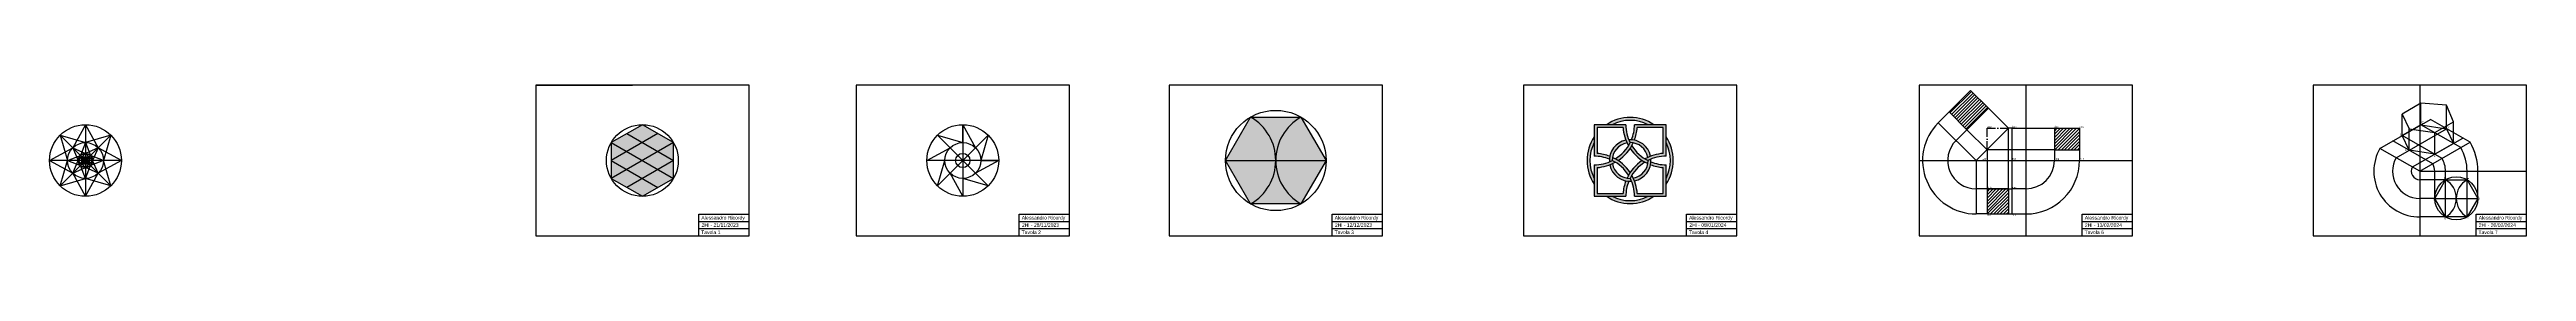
# Model space of a CAD drawing. Header units: millimetres. Extents: x 3231 to 36513, y 3878 to 11424.
# Drawn here: x 21397 to 24845, y 4545 to 4755 of the extents above; entities that cross this region are included whole.
import ezdxf

# ---------------------------------------------------------------- set-up
doc = ezdxf.new("R2010")
doc.units = ezdxf.units.MM
doc.linetypes.add('ACAD_ISO10W100', pattern=[18, 12, -3, 0, -3])
doc.layers.add('squadratura', color=7, linetype='Continuous', plot=False)
for name, color, linetype in [('tav 1 2 3 cerchio', 7, 'Continuous'), ('tav 6 tratteggio', 50, 'ACAD_ISO10W100'), ('tav 7 8 9 11 costruzione', 7, 'Continuous'), ('tav 7 sezione', 92, 'Continuous')]:
    doc.layers.add(name, color=color, linetype=linetype)
doc.layers.add('tav 3 6 7 linee di costr.', color=7, linetype='Continuous', true_color=0xf29c1c)
doc.layers.add('tav 6 proiezione ortogonale', color=7, linetype='Continuous', true_color=0xffffff)
doc.styles.get("Standard").update_dxf_attribs({"font": 'arial.ttf'})

msp = doc.modelspace()

# ---------------------------------------------------------------- hatches: boundary and pattern name
h = msp.add_hatch(color=256)
h.set_gradient(color1=(153, 27, 30), color2=(244, 238, 81), tint=1)
h.paths.add_polyline_path([(22222.006, 4700.112), (22200.355, 4687.612), (22222.006, 4675.112), (22243.656, 4687.612)])
h.paths.add_polyline_path([(22222.006, 4675.112), (22200.355, 4687.612), (22178.705, 4675.112), (22200.355, 4662.612)])
h.paths.add_polyline_path([(22200.355, 4662.612), (22222.006, 4650.112), (22243.656, 4662.612), (22222.006, 4675.112)])
h.paths.add_polyline_path([(22200.355, 4637.612), (22222.006, 4650.112), (22200.355, 4662.612), (22178.705, 4650.112)])
h.paths.add_polyline_path([(22178.705, 4675.112), (22178.705, 4650.112), (22200.355, 4662.612)])
h.paths.add_polyline_path([(22178.705, 4625.112), (22200.355, 4637.612), (22178.705, 4650.112)])
h.paths.add_polyline_path([(22200.355, 4637.612), (22178.705, 4625.112), (22200.355, 4612.612), (22222.006, 4625.112)])
h.paths.add_polyline_path([(22200.355, 4612.612), (22222.006, 4600.112), (22243.656, 4612.612), (22222.006, 4625.112)])
h.paths.add_polyline_path([(22222.006, 4625.112), (22243.656, 4612.612), (22265.307, 4625.112), (22243.656, 4637.612)])
h.paths.add_polyline_path([(22243.656, 4637.612), (22222.006, 4650.112), (22200.355, 4637.612), (22222.006, 4625.112)])
h.paths.add_polyline_path([(22265.307, 4650.112), (22243.656, 4662.612), (22222.006, 4650.112), (22243.656, 4637.612)])
h.paths.add_polyline_path([(22243.656, 4637.612), (22265.307, 4625.112), (22265.307, 4650.112)])
h.paths.add_polyline_path([(22243.656, 4662.612), (22265.307, 4650.112), (22265.307, 4675.112)])
h.paths.add_polyline_path([(22265.307, 4675.112), (22243.656, 4687.612), (22222.006, 4675.112), (22243.656, 4662.612)])
at = {"true_color": 0xffffff}
h = msp.add_hatch(color=7, dxfattribs=at)
h.set_gradient(color1=(248, 215, 49), color2=(242, 113, 114), tint=1)
h.paths.add_polyline_path([(23068.639, 4710.734), (23033.639, 4650.112), (23103.639, 4650.112, 0.26794919)])
h.paths.add_polyline_path([(23138.639, 4710.734), (23068.639, 4710.734, -0.26794919), (23103.639, 4650.112, -0.26794919)])
h.paths.add_polyline_path([(23138.639, 4710.734, 0.26794919), (23103.639, 4650.112), (23173.639, 4650.112)])
h.paths.add_polyline_path([(23173.639, 4650.112), (23103.639, 4650.112, 0.26794919), (23138.639, 4589.49)])
h.paths.add_polyline_path([(23103.639, 4650.112, -0.26794919), (23068.639, 4589.49), (23138.639, 4589.49, -0.26794919)])
h.paths.add_polyline_path([(23103.639, 4650.112), (23033.639, 4650.112), (23068.639, 4589.49, 0.26794919)])
h = msp.add_hatch(color=90)
h.dxf.hatch_style = 1
h.paths.add_polyline_path([(23602.925, 4700.112, -0.09669537), (23598.813, 4679.05, -0.03555148), (23602.894, 4678.491, 0.07562519), (23606.791, 4696.112), (23642.925, 4696.112), (23642.925, 4659.978, 0.11166236), (23617.554, 4652.432, 0.02123996), (23621.706, 4650.112, -0.11732039), (23646.925, 4656.112), (23646.925, 4700.112)])
h.paths.add_polyline_path([(23601.29, 4674.728, 0.04281192), (23597.034, 4675.112, -0.13988388), (23576.295, 4652.432, -0.01854276), (23580.091, 4650.112, 0.1379351)])
h.paths.add_polyline_path([(23576.295, 4647.792, 0.02123996), (23572.144, 4650.112, -0.11732039), (23546.925, 4644.112), (23546.925, 4600.112), (23590.925, 4600.112, -0.09669537), (23595.036, 4621.173, -0.03555148), (23590.956, 4621.733, 0.07562519), (23587.058, 4604.112), (23550.925, 4604.112), (23550.925, 4640.245, 0.11166236)])
h.paths.add_polyline_path([(23592.559, 4625.496, 0.04281192), (23596.815, 4625.112, -0.13988388), (23617.554, 4647.792, -0.01854276), (23613.758, 4650.112, 0.1379351)])
at = {"true_color": 0x000000}
h = msp.add_hatch(color=18, dxfattribs=at)
h.dxf.hatch_style = 1
h.paths.add_polyline_path([(23606.791, 4696.112), (23642.925, 4696.112), (23642.925, 4659.978, 0.11166236), (23617.554, 4652.432, 0.02123996), (23621.706, 4650.112, -0.11732039), (23646.925, 4656.112), (23646.925, 4700.112), (23602.925, 4700.112, -0.09669537), (23598.813, 4679.05, -0.03555148), (23602.894, 4678.491, 0.07562519)])
h.paths.add_polyline_path([(23601.29, 4674.728, 0.04281192), (23597.034, 4675.112, -0.13988388), (23576.295, 4652.432, -0.01854276), (23580.091, 4650.112, 0.1379351)])
h.paths.add_polyline_path([(23546.925, 4644.112), (23546.925, 4600.112), (23590.925, 4600.112, -0.09669537), (23595.036, 4621.173, -0.03555148), (23590.956, 4621.733, 0.07562519), (23587.058, 4604.112), (23550.925, 4604.112), (23550.925, 4640.245, 0.11166236), (23576.295, 4647.792, 0.02123996), (23572.144, 4650.112, -0.11732039)])
h.paths.add_polyline_path([(23617.554, 4647.792, -0.01854276), (23613.758, 4650.112, 0.1379351), (23592.559, 4625.496, 0.04281192), (23596.815, 4625.112, -0.13988388)])
at = {"true_color": 0xffffff}
h = msp.add_hatch(color=7, dxfattribs=at)
h.dxf.hatch_style = 1
h.paths.add_polyline_path([(23587.058, 4696.112, 0.11166236), (23594.605, 4670.741, 0.02123996), (23596.925, 4674.893, -0.11732039), (23590.925, 4700.112), (23546.925, 4700.112), (23546.925, 4656.112, -0.09669537), (23567.986, 4652, -0.03555148), (23568.546, 4656.081, 0.07562519), (23550.925, 4659.978), (23550.925, 4696.112)])
h.paths.add_polyline_path([(23599.245, 4670.741, -0.01854276), (23596.925, 4666.946, 0.1379351), (23621.54, 4645.746, 0.04281192), (23621.924, 4650.002, -0.13988388)])
h.paths.add_polyline_path([(23642.925, 4640.245), (23642.925, 4604.112), (23606.791, 4604.112, 0.11166236), (23599.245, 4629.482, 0.02123996), (23596.925, 4625.331, -0.11732039), (23602.925, 4600.112), (23646.925, 4600.112), (23646.925, 4644.112, -0.09669537), (23625.863, 4648.223, -0.03555148), (23625.304, 4644.143, 0.07562519)])
h.paths.add_polyline_path([(23594.605, 4629.482, -0.01854276), (23596.925, 4633.278, 0.1379351), (23572.309, 4654.478, 0.04281192), (23571.925, 4650.222, -0.13988388)])
h = msp.add_hatch(color=10)
h.dxf.hatch_style = 1
h.paths.add_polyline_path([(23563.758, 4700.112), (23571.706, 4700.112, -0.23791548), (23622.144, 4700.112), (23630.091, 4700.112, 0.30151134)])
h = msp.add_hatch(color=10)
h.dxf.hatch_style = 1
h.paths.add_polyline_path([(23646.925, 4683.278), (23646.925, 4675.331, -0.23791548), (23646.925, 4624.893), (23646.925, 4616.946, 0.30151134)])
h.paths.add_polyline_path([(23630.091, 4600.112), (23622.144, 4600.112, -0.23791548), (23571.706, 4600.112), (23563.758, 4600.112, 0.30151134)])
h.paths.add_polyline_path([(23546.925, 4616.946), (23546.925, 4624.893, -0.23791548), (23546.925, 4675.331), (23546.925, 4683.278, 0.30151134)])
h = msp.add_hatch(color=10)
h.dxf.hatch_style = 1
h.paths.add_polyline_path([(23592.559, 4674.728, -0.01704863), (23590.956, 4678.491, 0.37316686), (23567.986, 4648.223, 0.01930045), (23571.925, 4650.002, -0.36493023)])
h.paths.add_polyline_path([(23595.036, 4679.05, 0.01930045), (23596.815, 4675.112, -0.36493023), (23621.54, 4654.478, -0.01704863), (23625.304, 4656.081, 0.37316686)])
h.paths.add_polyline_path([(23625.863, 4652, 0.01930045), (23621.924, 4650.222, -0.36493023), (23601.29, 4625.496, -0.01704863), (23602.894, 4621.733, 0.37316686)])
h.paths.add_polyline_path([(23572.309, 4645.746, -0.01704863), (23568.546, 4644.143, 0.37316686), (23598.813, 4621.173, 0.01930045), (23597.034, 4625.112, -0.36493023)])
at = {"layer": 'tav 6 tratteggio'}
h = msp.add_hatch(dxfattribs=at)
h.set_pattern_fill('ANSI31', color=256)
h.paths.add_polyline_path([(24095.526, 4723.132), (24070.762, 4747.865), (24040.818, 4717.884), (24065.582, 4693.15)])
h.paths.add_polyline_path([(24222.379, 4695.112), (24187.379, 4695.112), (24187.379, 4665.13), (24222.379, 4665.13)])
h.paths.add_polyline_path([(24123.581, 4610.461), (24093.636, 4610.461), (24093.636, 4575.461), (24123.581, 4575.461)])

# ---------------------------------------------------------------- linework, layer by layer
for p, q in [((24147.728, 4755.112), (24147.728, 4545.112)), ((21446.837, 4700.112), (21446.837, 4600.112)), ((22668.017, 4700.112), (22668.017, 4600.112)), ((21482.192, 4685.467), (21411.481, 4614.757)), ((21411.481, 4685.467), (21482.192, 4614.757)), ((22703.372, 4685.467), (22632.662, 4614.757)), ((22632.662, 4685.467), (22703.372, 4614.757)), ((21496.837, 4650.112), (21396.837, 4650.112)), ((22718.017, 4650.112), (22618.017, 4650.112)), ((23999.228, 4650.112), (24296.228, 4650.112))]:
    msp.add_line(p, q)
at = {"color": 30, "true_color": 0xf26722}
for p, q in [((21446.837, 4700.112), (21429.159, 4667.79)), ((21411.481, 4685.467), (21421.837, 4650.112)), ((21429.159, 4667.79), (21436.837, 4650.112)), ((21446.837, 4675.112), (21439.766, 4657.183)), ((21482.192, 4685.467), (21446.837, 4675.112)), ((21464.514, 4667.79), (21446.837, 4660.112)), ((21471.837, 4650.112), (21453.908, 4657.183)), ((21496.837, 4650.112), (21464.514, 4667.79)), ((21396.837, 4650.112), (21429.159, 4632.434)), ((21411.481, 4614.757), (21446.837, 4625.112)), ((21421.837, 4650.112), (21439.766, 4643.041)), ((21429.159, 4632.434), (21446.837, 4640.112)), ((21446.837, 4625.112), (21453.908, 4643.041)), ((21446.837, 4600.112), (21464.514, 4632.434)), ((21464.514, 4632.434), (21456.837, 4650.112)), ((21482.192, 4614.757), (21471.837, 4650.112))]:
    msp.add_line(p, q, dxfattribs=at)
at = {"color": 40, "true_color": 0xf8d731}
for p, q in [((21446.837, 4700.112), (21464.514, 4667.79)), ((21396.837, 4650.112), (21429.159, 4667.79)), ((21411.481, 4685.467), (21446.837, 4675.112)), ((21421.837, 4650.112), (21439.766, 4657.183)), ((21429.159, 4667.79), (21446.837, 4660.112)), ((21446.837, 4675.112), (21453.908, 4657.183)), ((21464.514, 4667.79), (21456.837, 4650.112)), ((21482.192, 4685.467), (21471.837, 4650.112)), ((21411.481, 4614.757), (21421.837, 4650.112)), ((21429.159, 4632.434), (21436.837, 4650.112)), ((21446.837, 4600.112), (21429.159, 4632.434)), ((21446.837, 4625.112), (21439.766, 4643.041)), ((21464.514, 4632.434), (21446.837, 4640.112)), ((21482.192, 4614.757), (21446.837, 4625.112)), ((21471.837, 4650.112), (21453.908, 4643.041)), ((21496.837, 4650.112), (21464.514, 4632.434))]:
    msp.add_line(p, q, dxfattribs=at)
at = {"color": 0}
for p, q in [((22243.656, 4687.612), (22178.705, 4650.112)), ((22178.705, 4675.112), (22265.307, 4625.112)), ((22265.307, 4675.112), (22178.705, 4625.112)), ((22200.355, 4687.612), (22265.307, 4650.112)), ((22178.705, 4650.112), (22243.656, 4612.612)), ((22265.307, 4650.112), (22200.355, 4612.612))]:
    msp.add_line(p, q, dxfattribs=at)
msp.add_lwpolyline([(22265.307, 4625.112), (22265.307, 4675.112), (22222.006, 4700.112), (22178.705, 4675.112), (22178.705, 4625.112), (22222.006, 4600.112)], close=True)
at = {"color": 40, "true_color": 0xf8d731}
msp.add_lwpolyline([(22718.017, 4650.112), (22685.695, 4632.434), (22703.372, 4614.757), (22668.017, 4625.112), (22668.017, 4600.112), (22650.339, 4632.434), (22632.662, 4614.757), (22643.017, 4650.112), (22618.017, 4650.112), (22650.339, 4667.79), (22632.662, 4685.467), (22668.017, 4675.112), (22668.017, 4700.112), (22685.695, 4667.79), (22703.372, 4685.467), (22693.017, 4650.112)], close=True, dxfattribs=at)
at = {"color": 7, "true_color": 0xffffff}
for points in [[(23033.639, 4650.112), (23068.639, 4710.734), (23138.639, 4710.734), (23173.639, 4650.112), (23138.639, 4589.49), (23068.639, 4589.49), (23033.639, 4650.112)], [(23590.925, 4700.112), (23546.925, 4700.112), (23546.925, 4656.112)], [(23587.058, 4696.112), (23550.925, 4696.112), (23550.925, 4659.978)], [(23646.925, 4656.112), (23646.925, 4700.112), (23602.925, 4700.112)], [(23642.925, 4659.978), (23642.925, 4696.112), (23606.791, 4696.112)], [(23546.925, 4644.112), (23546.925, 4600.112), (23590.925, 4600.112)], [(23550.925, 4640.245), (23550.925, 4604.112), (23587.058, 4604.112)], [(23602.925, 4600.112), (23646.925, 4600.112), (23646.925, 4644.112)], [(23606.791, 4604.112), (23642.925, 4604.112), (23642.925, 4640.245)]]:
    msp.add_lwpolyline(points, dxfattribs=at)
at = {"color": 40, "true_color": 0xf8d731}
for points in [[(21456.837, 4650.112), (21453.908, 4657.183), (21446.837, 4660.112), (21439.766, 4657.183), (21436.837, 4650.112), (21439.766, 4643.041), (21446.837, 4640.112), (21453.908, 4643.041), (21456.837, 4650.112)], [(21441.837, 4655.112), (21451.837, 4655.112), (21451.837, 4645.112), (21441.837, 4645.112), (21441.837, 4655.112)], [(21441.837, 4655.112), (21446.837, 4645.112), (21451.837, 4655.112)], [(21441.837, 4645.112), (21446.837, 4655.112), (21451.837, 4645.112)]]:
    msp.add_lwpolyline(points, dxfattribs=at)
at = {"color": 30, "true_color": 0xf26722}
msp.add_lwpolyline([(21456.837, 4650.112), (21446.837, 4640.112), (21436.837, 4650.112), (21446.837, 4660.112)], close=True, dxfattribs=at)
for points in [[(21451.837, 4655.112), (21441.837, 4650.112), (21451.837, 4645.112)], [(21441.837, 4655.112), (21451.837, 4650.112), (21441.837, 4645.112)]]:
    msp.add_lwpolyline(points, dxfattribs=at)
for centre, radius in [((21446.837, 4650.112), 50), ((21446.837, 4650.112), 25), ((21446.837, 4650.112), 10), ((22668.017, 4650.112), 25), ((22668.017, 4650.112), 10)]:
    msp.add_circle(centre, radius)
at = {"color": 7, "true_color": 0xffffff}
for centre, radius, start, end in [((23596.925, 4650.112), 60, 56.44269, 123.55731), ((23596.925, 4650.112), 56, 63.234499, 116.765501), ((23646.925, 4700.112), 60, 183.822554, 209.308109), ((23646.925, 4700.112), 56, 180, 206.765501), ((23546.925, 4700.112), 56, 337.907737, 0), ((23546.925, 4700.112), 60, 338.878358, 356.177446), ((23596.925, 4650.112), 60, 146.44269, 213.55731), ((23596.925, 4650.112), 56, 153.234499, 206.765501), ((23546.925, 4600.112), 56, 67.907737, 90), ((23546.925, 4600.112), 60, 68.878358, 86.177446), ((23596.925, 4650.112), 29, 101.878049, 183.73368), ((23596.925, 4650.112), 25, 100.057331, 180.25155), ((23546.925, 4600.112), 60, 33.55731, 64.971478), ((23546.925, 4700.112), 56, 301.63261, 333.48495), ((23546.925, 4700.112), 60, 303.55731, 334.971478), ((23596.925, 4650.112), 29, 11.878049, 93.73368), ((23596.925, 4650.112), 25, 10.057331, 90.25155), ((23646.925, 4700.112), 60, 213.55731, 244.971478), ((23646.925, 4700.112), 56, 211.63261, 243.48495), ((23646.925, 4600.112), 60, 93.822554, 119.308109), ((23646.925, 4600.112), 56, 90, 116.765501), ((23596.925, 4650.112), 60, 326.44269, 33.55731), ((23596.925, 4650.112), 56, 333.234499, 26.765501), ((23546.925, 4700.112), 56, 270, 296.765501), ((23546.925, 4700.112), 60, 273.822554, 299.308109), ((23596.925, 4650.112), 29, 191.878049, 273.73368), ((23546.925, 4600.112), 56, 31.63261, 63.48495), ((23596.925, 4650.112), 25, 190.057331, 270.25155), ((23646.925, 4600.112), 60, 158.878358, 176.177446), ((23646.925, 4600.112), 56, 157.907737, 180), ((23646.925, 4600.112), 60, 123.55731, 154.971478), ((23646.925, 4600.112), 56, 121.63261, 153.48495), ((23546.925, 4600.112), 56, 0, 26.765501), ((23546.925, 4600.112), 60, 3.822554, 29.308109), ((23596.925, 4650.112), 25, 280.057331, 0.25155), ((23596.925, 4650.112), 29, 281.878049, 3.73368), ((23646.925, 4700.112), 60, 248.878358, 266.177446), ((23646.925, 4700.112), 56, 247.907737, 270), ((23596.925, 4650.112), 60, 236.44269, 303.55731), ((23596.925, 4650.112), 56, 243.234499, 296.765501)]:
    msp.add_arc(centre, radius, start, end, dxfattribs=at)
at = {"layer": 'squadratura'}
for p, q in [((22073.506, 4755.112), (22208.506, 4755.112)), ((22300.506, 4545.112), (22300.506, 4575.112)), ((22300.506, 4575.112), (22370.506, 4575.112)), ((22300.506, 4565.112), (22370.506, 4565.112)), ((22300.506, 4555.112), (22370.506, 4555.112)), ((22746.517, 4545.112), (22746.517, 4575.112)), ((22746.517, 4575.112), (22816.517, 4575.112)), ((22746.517, 4565.112), (22816.517, 4565.112)), ((22746.517, 4555.112), (22816.517, 4555.112)), ((23182.139, 4545.112), (23182.139, 4575.112)), ((23182.139, 4575.112), (23252.139, 4575.112)), ((23182.139, 4565.112), (23252.139, 4565.112)), ((23182.139, 4555.112), (23252.139, 4555.112)), ((23675.425, 4545.112), (23675.425, 4575.112)), ((23675.425, 4575.112), (23745.425, 4575.112)), ((23675.425, 4565.112), (23745.425, 4565.112)), ((23675.425, 4555.112), (23745.425, 4555.112)), ((24226.228, 4565.112), (24296.228, 4565.112)), ((24226.228, 4555.112), (24296.228, 4555.112)), ((24774.525, 4565.112), (24844.525, 4565.112)), ((24774.525, 4555.112), (24844.525, 4555.112))]:
    msp.add_line(p, q, dxfattribs=at)
for points in [[(22073.506, 4545.112), (22370.506, 4545.112), (22370.506, 4755.112), (22073.506, 4755.112), (22073.506, 4545.112)], [(22519.517, 4545.112), (22816.517, 4545.112), (22816.517, 4755.112), (22519.517, 4755.112), (22519.517, 4545.112)], [(22955.139, 4545.112), (23252.139, 4545.112), (23252.139, 4755.112), (22955.139, 4755.112), (22955.139, 4545.112)], [(23448.425, 4545.112), (23745.425, 4545.112), (23745.425, 4755.112), (23448.425, 4755.112), (23448.425, 4545.112)], [(24226.228, 4545.112), (24226.228, 4575.112), (24296.228, 4575.112)], [(24774.525, 4545.112), (24774.525, 4575.112), (24844.525, 4575.112)]]:
    msp.add_lwpolyline(points, dxfattribs=at)
for points in [[(23999.228, 4545.112), (24296.228, 4545.112), (24296.228, 4755.112), (23999.228, 4755.112)], [(24547.525, 4545.112), (24844.525, 4545.112), (24844.525, 4755.112), (24547.525, 4755.112)]]:
    msp.add_lwpolyline(points, close=True, dxfattribs=at)
at = {"layer": 'tav 1 2 3 cerchio'}
for centre in [(22222.006, 4650.112), (22668.017, 4650.112)]:
    msp.add_circle(centre, 50, dxfattribs=at)
at = {"layer": 'tav 1 2 3 cerchio', "color": 7, "true_color": 0xffffff}
msp.add_circle((23103.639, 4650.112), 70, dxfattribs=at)
at = {"layer": 'tav 3 6 7 linee di costr.'}
for p, q in [((24025.818, 4702.865), (24040.818, 4717.884)), ((24078.636, 4650.112), (24025.818, 4702.865)), ((24050.582, 4678.132), (24065.582, 4693.15)), ((24093.636, 4665.13), (24065.582, 4693.15)), ((24123.581, 4695.112), (24078.636, 4650.112)), ((24123.581, 4695.112), (24095.526, 4723.132)), ((24123.581, 4610.461), (24123.581, 4695.112)), ((24128.636, 4695.112), (24187.379, 4695.112)), ((24640.618, 4667.042), (24710.723, 4707.517)), ((24663.191, 4654.035), (24733.274, 4694.497)), ((24753.052, 4668.074), (24697.729, 4700.015)), ((24766.039, 4675.579), (24710.723, 4707.517)), ((24187.379, 4665.13), (24093.636, 4665.13)), ((24714.091, 4645.557), (24658.748, 4677.509)), ((24727.078, 4653.063), (24671.742, 4685.011)), ((24685.702, 4641.064), (24755.762, 4681.513)), ((24078.636, 4650.112), (24078.636, 4575.461)), ((24093.636, 4650.112), (24093.636, 4610.461)), ((24128.636, 4610.461), (24128.636, 4650.112)), ((24187.379, 4650.112), (24222.379, 4650.112)), ((24731.891, 4623.202), (24696.025, 4623.202)), ((24716.891, 4597.222), (24716.891, 4635.116)), ((24731.891, 4571.241), (24731.891, 4635.116)), ((24761.891, 4571.241), (24761.891, 4635.116)), ((24776.891, 4597.222), (24776.891, 4635.116)), ((24093.636, 4610.461), (24078.636, 4610.461)), ((24147.728, 4610.461), (24128.636, 4610.461)), ((24716.891, 4597.222), (24696.025, 4597.222)), ((24716.891, 4597.222), (24776.891, 4597.222)), ((24093.636, 4575.461), (24078.636, 4575.461)), ((24128.636, 4575.461), (24147.728, 4575.461)), ((24731.891, 4571.241), (24696.025, 4571.241))]:
    msp.add_line(p, q, dxfattribs=at)
at = {"layer": 'tav 3 6 7 linee di costr.', "color": 7, "true_color": 0xffffff}
msp.add_line((23033.639, 4650.112), (23173.639, 4650.112), dxfattribs=at)
for centre, start, end in [((23033.639, 4650.112), 300, 60), ((23173.639, 4650.112), 120, 240)]:
    msp.add_arc(centre, 70, start, end, dxfattribs=at)
at = {"layer": 'tav 3 6 7 linee di costr.'}
for centre, radius, start, end in [((24078.636, 4650.112), 74.651, 135.03543, 270), ((24078.636, 4650.112), 39.651, 135.03543, 270), ((24695.942, 4635.116), 63.875, 150.012145, 270.07454), ((24696.025, 4635.116), 65.866, 0, 30.024792), ((24696.025, 4635.116), 80.866, 0, 30.024792), ((24147.728, 4650.112), 74.651, 270, 0), ((24147.728, 4650.112), 39.651, 270, 0), ((24695.826, 4635.001), 37.78, 149.74875, 270.300833), ((24696.025, 4635.116), 11.914, 150.049584, 270), ((24696.025, 4635.116), 20.866, 0, 30.024792), ((24696.025, 4635.116), 35.866, 0, 30.024792)]:
    msp.add_arc(centre, radius, start, end, dxfattribs=at)
at = {"layer": 'tav 6 proiezione ortogonale'}
for p, q in [((24128.636, 4695.112), (24123.581, 4695.112)), ((24128.636, 4650.112), (24128.636, 4695.112)), ((24093.636, 4665.13), (24093.636, 4650.112)), ((24187.379, 4665.13), (24187.379, 4650.112)), ((24222.379, 4665.13), (24222.379, 4650.112)), ((24093.636, 4650.112), (24128.636, 4650.112)), ((24123.581, 4610.461), (24128.636, 4610.461)), ((24128.636, 4575.461), (24128.636, 4610.461)), ((24123.581, 4575.461), (24128.636, 4575.461))]:
    msp.add_line(p, q, dxfattribs=at)
at = {"layer": 'tav 6 tratteggio'}
for p, q in [((24093.636, 4665.13), (24093.636, 4695.112)), ((24093.636, 4695.112), (24123.581, 4695.112))]:
    msp.add_line(p, q, dxfattribs=at)
at = {"layer": 'tav 7 8 9 11 costruzione'}
for p, q in [((24696.025, 4755.112), (24696.025, 4545.112)), ((24733.274, 4694.497), (24733.274, 4697.497)), ((24696.025, 4635.116), (24640.618, 4667.042)), ((24696.025, 4635.116), (24766.039, 4675.579)), ((24547.326, 4635.001), (24547.525, 4635.001)), ((24696.025, 4635.116), (24844.525, 4635.116))]:
    msp.add_line(p, q, dxfattribs=at)
msp.add_circle((24746.891, 4597.222), 30, dxfattribs=at)
for centre, start, end in [((24716.891, 4597.222), 300, 60), ((24776.891, 4597.222), 120, 240)]:
    msp.add_arc(centre, 30, start, end, dxfattribs=at)
at = {"layer": 'tav 7 sezione'}
for p, q in [((24070.762, 4747.865), (24040.818, 4717.884)), ((24070.762, 4747.865), (24095.526, 4723.132)), ((24697.729, 4730.015), (24671.742, 4715.011)), ((24697.729, 4700.015), (24697.729, 4730.015)), ((24733.274, 4727.497), (24697.729, 4730.015)), ((24733.274, 4697.497), (24733.274, 4727.497)), ((24742.768, 4704.011), (24733.274, 4727.497)), ((24040.818, 4717.884), (24065.582, 4693.15)), ((24095.526, 4723.132), (24065.582, 4693.15)), ((24187.379, 4695.112), (24222.379, 4695.112)), ((24187.379, 4695.112), (24187.379, 4665.13)), ((24222.379, 4695.112), (24222.379, 4665.13)), ((24671.742, 4685.011), (24671.742, 4715.011)), ((24671.742, 4715.011), (24681.299, 4694.489)), ((24697.729, 4700.015), (24671.742, 4685.011)), ((24681.299, 4664.489), (24681.299, 4694.489)), ((24681.299, 4694.489), (24716.781, 4689.008)), ((24697.729, 4700.015), (24733.274, 4694.497)), ((24716.781, 4689.008), (24742.768, 4704.011)), ((24716.781, 4659.008), (24716.781, 4689.008)), ((24733.274, 4694.497), (24742.768, 4674.011)), ((24742.768, 4674.011), (24742.768, 4704.011)), ((24187.379, 4665.13), (24222.379, 4665.13)), ((24681.299, 4664.489), (24671.742, 4685.011)), ((24716.781, 4659.008), (24681.299, 4664.489)), ((24742.768, 4674.011), (24716.781, 4659.008)), ((24093.636, 4610.461), (24093.636, 4575.461)), ((24123.581, 4610.461), (24123.581, 4575.461)), ((24093.636, 4575.461), (24123.581, 4575.461))]:
    msp.add_line(p, q, dxfattribs=at)
at = {"layer": 'tav 7 sezione', "lineweight": 80}
msp.add_line((24123.581, 4610.461), (24093.636, 4610.461), dxfattribs=at)
at = {"layer": 'tav 7 sezione'}
msp.add_lwpolyline([(24731.891, 4623.202), (24761.891, 4623.202), (24776.891, 4597.222), (24761.891, 4571.241), (24731.891, 4571.241), (24716.891, 4597.222), (24731.891, 4623.202)], dxfattribs=at)

# ---------------------------------------------------------------- texts
at = {"char_height": 2.5, "attachment_point": 1}
for s, insert in [('{\\C0;a=d}', (24094.057, 4698.535)), ('{\\C0;d=c}', (24187.379, 4698.451)), ('{\\C0;f=g}', (24129.198, 4653.679)), ('{\\C0;h=g}', (24188.245, 4653.822)), ('{\\C0;d=h}', (24094.283, 4613.408))]:
    msp.add_mtext(s, dxfattribs=dict(at, insert=insert))
for s, width, insert in [('{\\C0;b=c}', 3.637978807091713e-12, (24128.788, 4698.455)), ('{\\C0;a=b}', 7.70021, (24222.421, 4697.97)), ('{\\C0;e=h}', 6.07596, (24087.56, 4653.359)), ('{\\C0;e=f}', 8.38404, (24223.144, 4653.588)), ('{\\C0;c=g}', 6.90681, (24129.179, 4613.795)), ('{\\C0;a=e}', 5.90215, (24093.636, 4575.461)), ('{\\C0;b=f}', 5.678, (24128.986, 4575.248))]:
    msp.add_mtext_dynamic_manual_height_columns(s, width=width, gutter_width=12.5, heights=[0], dxfattribs=dict(at, insert=insert))
at = {"layer": 'squadratura'}
for s, p in [('Tavola 6', (24229.44, 4547.366)), ('Alessandro Ricordy', (24229.788, 4567.722)), ('2Hi - 13/02/2024', (24229.864, 4557.405)), ('Tavola 7', (24777.737, 4547.366)), ('Alessandro Ricordy', (24778.084, 4567.722)), ('2Hi - 20/02/2024', (24778.161, 4557.405))]:
    msp.add_text(s, height=5, dxfattribs=at).set_placement(p)
at = {"layer": 'squadratura', "char_height": 5, "attachment_point": 1}
for s, width, insert in [('Tavola 1', 70, (22303.881, 4552.386)), ('Alessandro Ricordy', 61.52139, (22304.065, 4572.722)), ('2Hi - 21/11/2023', 62.31503, (22304.347, 4562.491)), ('Tavola 2', 70, (22749.893, 4552.386)), ('Alessandro Ricordy', 61.52139, (22750.077, 4572.722)), ('2Hi - 28/11/2023', 62.31503, (22750.358, 4562.491)), ('Tavola 3', 70, (23185.515, 4552.386)), ('Alessandro Ricordy', 61.52139, (23185.699, 4572.722)), ('2Hi - 12/12/2023', 62.31503, (23185.98, 4562.491)), ('Tavola 4', 70, (23678.8, 4552.386)), ('Alessandro Ricordy', 61.52139, (23678.984, 4572.722)), ('2Hi - 08/01/2024', 62.31503, (23679.266, 4562.491))]:
    msp.add_mtext_dynamic_manual_height_columns(s, width=width, gutter_width=12.5, heights=[0], dxfattribs=dict(at, insert=insert))
at = {"layer": 'tav 7 8 9 11 costruzione', "char_height": 2.5, "attachment_point": 1}
for s, insert in [("C'", (24698.223, 4704.598)), ("D'", (24733.953, 4697.326)), ("B'", (24668.606, 4687.364)), ("A'", (24675.152, 4665.837)), ("F'", (24715.765, 4657.533)), ("E'", (24743.21, 4678.359)), ('F', (24729.388, 4626.506)), ('E', (24762.527, 4625.659)), ('A', (24714.491, 4597.03)), ('D', (24777.606, 4598.437)), ('B', (24730.552, 4570.65)), ('C', (24761.32, 4570.819))]:
    msp.add_mtext_dynamic_manual_height_columns(s, width=3.59749, gutter_width=12.5, heights=[0], dxfattribs=dict(at, insert=insert))

doc.saveas('drawing.dxf')
